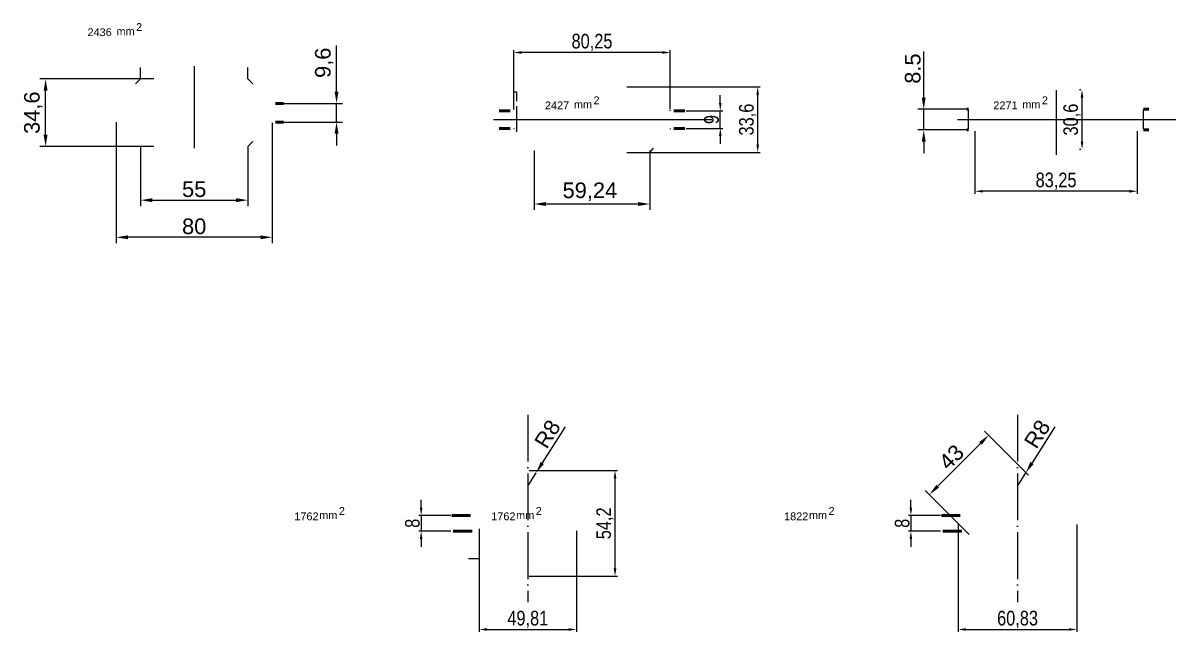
# Model space of a CAD drawing. Header units: millimetres. Extents: x 1526 to 31626, y -4643 to 9189.
# Drawn here: x 2402 to 2993, y 1387 to 1699 of the extents above; entities that cross this region are included whole.
import ezdxf

# ---------------------------------------------------------------- set-up
doc = ezdxf.new("R2010")
doc.units = ezdxf.units.MM
doc.linetypes.add('ACAD_ISO04W100', pattern=[30, 24, -3, 0, -3])
for name, color, linetype, lineweight in [('контурная', 7, 'Continuous', 50), ('осевые', 1, 'ACAD_ISO04W100', 25), ('тонкая', 7, 'Continuous', 20), ('тонкий', 7, 'Continuous', 20)]:
    doc.layers.add(name, color=color, linetype=linetype, lineweight=lineweight)
doc.layers.add('осевая', color=4, linetype='Continuous')
doc.layers.add('построения', color=2, linetype='Continuous', lineweight=25, plot=False)
doc.styles.add('s1v4', font='arial.ttf', dxfattribs={"height": 4})
doc.styles.add('s3v2.5', font='arial.ttf', dxfattribs={"width": 0.8, "height": 7.5})
doc.styles.get("Standard").update_dxf_attribs({"font": 'arial.ttf'})
doc.dimstyles.new('s2v4', dxfattribs={"dimtxt": 8, "dimasz": 6, "dimexe": 3, "dimexo": 0, "dimgap": 1.5, "dimtad": 1, "dimtxsty": 'Standard', "dimcen": 2.5, "dimadec": 0, "dimazin": 0, "dimtfac": 1, "dimtmove": 0, "dimatfit": 3, "dimfxl": 1, "dimarcsym": 0})
doc.dimstyles.new('s2v4$0', dxfattribs={"dimtxt": 8, "dimasz": 6, "dimexe": 3, "dimexo": 0, "dimgap": 1.5, "dimtad": 1, "dimtxsty": 'Standard', "dimcen": 2.5, "dimadec": 0, "dimazin": 0, "dimtfac": 1, "dimtmove": 0, "dimatfit": 3, "dimfxl": 1, "dimarcsym": 0})
doc.dimstyles.new('s3v2.5', dxfattribs={"dimtxt": 7.5, "dimasz": 4, "dimexe": 1.25, "dimexo": 0.625, "dimtad": 1, "dimtxsty": 's3v2.5', "dimcen": 1.5, "dimclrd": 6, "dimclre": 256, "dimclrt": 1, "dimadec": 0, "dimazin": 0, "dimtfac": 1, "dimtmove": 0, "dimatfit": 3, "dimfxl": 1, "dimlwd": -1, "dimlwe": -1, "dimarcsym": 0})

# ---------------------------------------------------------------- blocks, each defined once
blk = doc.blocks.new('*D421')
at = {"layer": 'Defpoints', "color": 0, "transparency": 16777216}
for p in [(2863.25, 1654.94), (2886.27, 1654.94), (2885.33, 1644.34)]:
    blk.add_point(p, dxfattribs=at)
at = {"layer": 'тонкий', "color": 0, "lineweight": -2, "transparency": 16777216}
for p, q in [((2863.25, 1660.94), (2863.25, 1684.57)), ((2886.27, 1654.94), (2860.25, 1654.94)), ((2863.25, 1644.34), (2863.25, 1654.94)), ((2885.33, 1644.34), (2860.25, 1644.34)), ((2863.25, 1638.34), (2863.25, 1632.34))]:
    blk.add_line(p, q, dxfattribs=at)
at = {"layer": 'тонкий', "color": 0, "transparency": 16777216}
for points in [[(2862.25, 1660.94), (2864.25, 1660.94), (2863.25, 1654.94)], [(2862.25, 1638.34), (2864.25, 1638.34), (2863.25, 1644.34)]]:
    blk.add_solid(points, dxfattribs=at)
at = {"layer": 'тонкий', "color": 0, "transparency": 16777216, "insert": (2857.66, 1675.75), "char_height": 8, "attachment_point": 5, "rotation": 90}
blk.add_mtext('8.5', dxfattribs=at)
blk = doc.blocks.new('*D422')
at = {"layer": 'Defpoints', "color": 0, "transparency": 16777216}
for p in [(2889.47, 1644.34), (2972.73, 1644.34), (2889.47, 1612.89)]:
    blk.add_point(p, dxfattribs=at)
at = {"layer": 'тонкая', "transparency": 16777216}
for p, q in [((2889.47, 1643.71), (2889.47, 1611.64)), ((2972.73, 1643.71), (2972.73, 1611.64))]:
    blk.add_line(p, q, dxfattribs=at)
at = {"layer": 'тонкая', "color": 6, "transparency": 16777216}
blk.add_line((2968.73, 1612.89), (2893.47, 1612.89), dxfattribs=at)
for points in [[(2893.47, 1613.56), (2893.47, 1612.23), (2889.47, 1612.89)], [(2968.73, 1613.56), (2968.73, 1612.23), (2972.73, 1612.89)]]:
    blk.add_solid(points, dxfattribs=at)
at = {"layer": 'тонкая', "color": 1, "transparency": 16777216, "insert": (2931.1, 1618.02), "char_height": 7.5, "attachment_point": 5, "style": 's3v2.5'}
blk.add_mtext('83,25', dxfattribs=at)
blk = doc.blocks.new('*D423')
at = {"layer": 'Defpoints', "color": 0, "transparency": 16777216}
for p in [(2944.4, 1664.94), (2944.4, 1664.94), (2944.4, 1634.34)]:
    blk.add_point(p, dxfattribs=at)
at = {"layer": 'тонкая', "transparency": 16777216}
for p, q in [((2943.77, 1664.94), (2943.15, 1664.94)), ((2943.77, 1634.34), (2943.15, 1634.34))]:
    blk.add_line(p, q, dxfattribs=at)
at = {"layer": 'тонкая', "color": 6, "transparency": 16777216}
blk.add_line((2944.4, 1638.34), (2944.4, 1660.94), dxfattribs=at)
for points in [[(2943.73, 1660.94), (2945.07, 1660.94), (2944.4, 1664.94)], [(2943.73, 1638.34), (2945.07, 1638.34), (2944.4, 1634.34)]]:
    blk.add_solid(points, dxfattribs=at)
at = {"layer": 'тонкая', "color": 1, "transparency": 16777216, "insert": (2939.27, 1649.64), "char_height": 7.5, "attachment_point": 5, "rotation": 90, "style": 's3v2.5'}
blk.add_mtext('30,6', dxfattribs=at)
blk = doc.blocks.new('*D434')
at = {"layer": 'Defpoints', "color": 0, "transparency": 16777216}
for p in [(2663.58, 1633.75), (2722.82, 1633.75), (2663.58, 1606.35)]:
    blk.add_point(p, dxfattribs=at)
at = {"layer": 'тонкий', "color": 0, "lineweight": -2, "transparency": 16777216}
for p, q in [((2663.58, 1633.75), (2663.58, 1603.35)), ((2722.82, 1633.75), (2722.82, 1603.35)), ((2716.82, 1606.35), (2669.58, 1606.35))]:
    blk.add_line(p, q, dxfattribs=at)
at = {"layer": 'тонкий', "color": 0, "transparency": 16777216}
for points in [[(2669.58, 1607.35), (2669.58, 1605.35), (2663.58, 1606.35)], [(2716.82, 1607.35), (2716.82, 1605.35), (2722.82, 1606.35)]]:
    blk.add_solid(points, dxfattribs=at)
at = {"layer": 'тонкий', "color": 0, "transparency": 16777216, "insert": (2692.11, 1612.66), "char_height": 8, "attachment_point": 5}
blk.add_mtext('59,24', dxfattribs=at)
blk = doc.blocks.new('*D435')
at = {"layer": 'Defpoints', "color": 0, "transparency": 16777216}
for p in [(2740.77, 1654.14), (2758.95, 1654.14), (2740.77, 1645.14)]:
    blk.add_point(p, dxfattribs=at)
at = {"layer": 'тонкая', "color": 6, "transparency": 16777216}
for p, q in [((2758.95, 1658.14), (2758.95, 1662.14)), ((2758.95, 1645.14), (2758.95, 1654.14)), ((2758.95, 1641.14), (2758.95, 1637.14))]:
    blk.add_line(p, q, dxfattribs=at)
at = {"layer": 'тонкая', "transparency": 16777216}
for p, q in [((2741.39, 1654.14), (2760.2, 1654.14)), ((2741.39, 1645.14), (2760.2, 1645.14))]:
    blk.add_line(p, q, dxfattribs=at)
at = {"layer": 'тонкая', "color": 6, "transparency": 16777216}
for points in [[(2758.29, 1658.14), (2759.62, 1658.14), (2758.95, 1654.14)], [(2758.29, 1641.14), (2759.62, 1641.14), (2758.95, 1645.14)]]:
    blk.add_solid(points, dxfattribs=at)
at = {"layer": 'тонкая', "color": 1, "transparency": 16777216, "insert": (2754.5, 1649.64), "char_height": 7.5, "attachment_point": 5, "rotation": 90, "style": 's3v2.5'}
blk.add_mtext('9', dxfattribs=at)
blk = doc.blocks.new('*D447')
at = {"layer": 'Defpoints', "color": 0, "transparency": 16777216}
for p in [(2915.58, 1468.62), (2911.33, 1461.84)]:
    blk.add_point(p, dxfattribs=at)
at = {"layer": 'тонкая', "color": 0, "lineweight": -2, "transparency": 16777216}
for p, q in [((2930.42, 1492.27), (2918.77, 1473.71)), ((2911.33, 1461.84), (2915.58, 1468.62))]:
    blk.add_line(p, q, dxfattribs=at)
at = {"layer": 'тонкая', "color": 0, "transparency": 16777216}
blk.add_solid([(2917.93, 1474.24), (2919.62, 1473.17), (2915.58, 1468.62)], dxfattribs=at)
at = {"layer": 'тонкая', "color": 0, "transparency": 16777216, "insert": (2921.46, 1488.5), "char_height": 8, "attachment_point": 5, "rotation": 57.90909}
blk.add_mtext('R8', dxfattribs=at)
blk = doc.blocks.new('*D448')
at = {"layer": 'Defpoints', "color": 0, "transparency": 16777216}
for p in [(2916.99, 1467.5), (2866.18, 1457.5), (2886.59, 1437.1)]:
    blk.add_point(p, dxfattribs=at)
at = {"layer": 'тонкая', "color": 0, "lineweight": -2, "transparency": 16777216}
for p, q in [((2916.99, 1467.5), (2894.47, 1490.03)), ((2892.35, 1483.66), (2870.42, 1461.74)), ((2886.59, 1437.1), (2864.06, 1459.62))]:
    blk.add_line(p, q, dxfattribs=at)
at = {"layer": 'тонкая', "color": 0, "transparency": 16777216}
for points in [[(2891.64, 1484.37), (2893.05, 1482.96), (2896.59, 1487.91)], [(2869.72, 1462.45), (2871.13, 1461.04), (2866.18, 1457.5)]]:
    blk.add_solid(points, dxfattribs=at)
at = {"layer": 'тонкая', "color": 0, "transparency": 16777216, "insert": (2877.43, 1476.65), "char_height": 8, "attachment_point": 5, "rotation": 45}
blk.add_mtext('43', dxfattribs=at)
blk = doc.blocks.new('*D449')
at = {"layer": 'Defpoints', "color": 0, "transparency": 16777216}
for p in [(2872.44, 1446.75), (2856.66, 1438.75), (2872.44, 1438.75)]:
    blk.add_point(p, dxfattribs=at)
at = {"layer": 'тонкая', "color": 6, "transparency": 16777216}
for p, q in [((2856.66, 1450.75), (2856.66, 1454.75)), ((2856.66, 1446.75), (2856.66, 1438.75)), ((2856.66, 1434.75), (2856.66, 1430.75))]:
    blk.add_line(p, q, dxfattribs=at)
at = {"layer": 'тонкая', "transparency": 16777216}
for p, q in [((2871.81, 1446.75), (2855.41, 1446.75)), ((2871.81, 1438.75), (2855.41, 1438.75))]:
    blk.add_line(p, q, dxfattribs=at)
at = {"layer": 'тонкая', "color": 6, "transparency": 16777216}
for points in [[(2855.99, 1450.75), (2857.32, 1450.75), (2856.66, 1446.75)], [(2855.99, 1434.75), (2857.32, 1434.75), (2856.66, 1438.75)]]:
    blk.add_solid(points, dxfattribs=at)
at = {"layer": 'тонкая', "color": 1, "transparency": 16777216, "insert": (2852.2, 1442.75), "char_height": 7.5, "attachment_point": 5, "rotation": 90, "style": 's3v2.5'}
blk.add_mtext('8', dxfattribs=at)
blk = doc.blocks.new('*D450')
at = {"layer": 'Defpoints', "color": 0, "transparency": 16777216}
for p in [(2880.93, 1442.75), (2941.76, 1442.73), (2941.76, 1388.34)]:
    blk.add_point(p, dxfattribs=at)
at = {"layer": 'тонкая', "transparency": 16777216}
for p, q in [((2880.93, 1442.13), (2880.93, 1387.09)), ((2941.76, 1442.11), (2941.76, 1387.09))]:
    blk.add_line(p, q, dxfattribs=at)
at = {"layer": 'тонкая', "color": 6, "transparency": 16777216}
blk.add_line((2884.93, 1388.34), (2937.76, 1388.34), dxfattribs=at)
for points in [[(2884.93, 1389.01), (2884.93, 1387.67), (2880.93, 1388.34)], [(2937.76, 1389.01), (2937.76, 1387.67), (2941.76, 1388.34)]]:
    blk.add_solid(points, dxfattribs=at)
at = {"layer": 'тонкая', "color": 1, "transparency": 16777216, "insert": (2911.35, 1393.47), "char_height": 7.5, "attachment_point": 5, "style": 's3v2.5'}
blk.add_mtext('60,83', dxfattribs=at)
blk = doc.blocks.new('*D451')
at = {"layer": 'Defpoints', "color": 0, "transparency": 16777216}
for p in [(2664.53, 1468.62), (2660.28, 1461.84)]:
    blk.add_point(p, dxfattribs=at)
at = {"layer": 'тонкая', "color": 0, "lineweight": -2, "transparency": 16777216}
for p, q in [((2679.36, 1492.27), (2667.72, 1473.71)), ((2660.28, 1461.84), (2664.53, 1468.62))]:
    blk.add_line(p, q, dxfattribs=at)
at = {"layer": 'тонкая', "color": 0, "transparency": 16777216}
blk.add_solid([(2666.87, 1474.24), (2668.57, 1473.17), (2664.53, 1468.62)], dxfattribs=at)
at = {"layer": 'тонкая', "color": 0, "transparency": 16777216, "insert": (2670.41, 1488.5), "char_height": 8, "attachment_point": 5, "rotation": 57.90909}
blk.add_mtext('R8', dxfattribs=at)
blk = doc.blocks.new('*D452')
at = {"layer": 'Defpoints', "color": 0, "transparency": 16777216}
for p in [(2621.39, 1446.75), (2605.6, 1438.75), (2621.39, 1438.75)]:
    blk.add_point(p, dxfattribs=at)
at = {"layer": 'тонкая', "color": 6, "transparency": 16777216}
for p, q in [((2605.6, 1450.75), (2605.6, 1454.75)), ((2605.6, 1446.75), (2605.6, 1438.75)), ((2605.6, 1434.75), (2605.6, 1430.75))]:
    blk.add_line(p, q, dxfattribs=at)
at = {"layer": 'тонкая', "transparency": 16777216}
for p, q in [((2620.76, 1446.75), (2604.35, 1446.75)), ((2620.76, 1438.75), (2604.35, 1438.75))]:
    blk.add_line(p, q, dxfattribs=at)
at = {"layer": 'тонкая', "color": 6, "transparency": 16777216}
for points in [[(2604.94, 1450.75), (2606.27, 1450.75), (2605.6, 1446.75)], [(2604.94, 1434.75), (2606.27, 1434.75), (2605.6, 1438.75)]]:
    blk.add_solid(points, dxfattribs=at)
at = {"layer": 'тонкая', "color": 1, "transparency": 16777216, "insert": (2601.15, 1442.75), "char_height": 7.5, "attachment_point": 5, "rotation": 90, "style": 's3v2.5'}
blk.add_mtext('8', dxfattribs=at)
blk = doc.blocks.new('*D453')
at = {"layer": 'Defpoints', "color": 0, "transparency": 16777216}
for p in [(2635.38, 1440.49), (2685.19, 1439.49), (2685.19, 1388.34)]:
    blk.add_point(p, dxfattribs=at)
at = {"layer": 'тонкая', "transparency": 16777216}
for p, q in [((2635.38, 1439.87), (2635.38, 1387.09)), ((2685.19, 1438.87), (2685.19, 1387.09))]:
    blk.add_line(p, q, dxfattribs=at)
at = {"layer": 'тонкая', "color": 6, "transparency": 16777216}
blk.add_line((2639.38, 1388.34), (2681.19, 1388.34), dxfattribs=at)
for points in [[(2639.38, 1389.01), (2639.38, 1387.67), (2635.38, 1388.34)], [(2681.19, 1389.01), (2681.19, 1387.67), (2685.19, 1388.34)]]:
    blk.add_solid(points, dxfattribs=at)
at = {"layer": 'тонкая', "color": 1, "transparency": 16777216, "insert": (2660.28, 1393.47), "char_height": 7.5, "attachment_point": 5, "style": 's3v2.5'}
blk.add_mtext('49,81', dxfattribs=at)
blk = doc.blocks.new('*D454')
at = {"layer": 'Defpoints', "color": 0, "transparency": 16777216}
for p in [(2660.28, 1469.84), (2705.01, 1469.84), (2660.28, 1415.64)]:
    blk.add_point(p, dxfattribs=at)
at = {"layer": 'тонкая', "transparency": 16777216}
for p, q in [((2660.91, 1469.84), (2706.26, 1469.84)), ((2660.91, 1415.64), (2706.26, 1415.64))]:
    blk.add_line(p, q, dxfattribs=at)
at = {"layer": 'тонкая', "color": 6, "transparency": 16777216}
blk.add_line((2705.01, 1419.64), (2705.01, 1465.84), dxfattribs=at)
for points in [[(2704.35, 1465.84), (2705.68, 1465.84), (2705.01, 1469.84)], [(2704.35, 1419.64), (2705.68, 1419.64), (2705.01, 1415.64)]]:
    blk.add_solid(points, dxfattribs=at)
at = {"layer": 'тонкая', "color": 1, "transparency": 16777216, "insert": (2699.88, 1442.74), "char_height": 7.5, "attachment_point": 5, "rotation": 90, "style": 's3v2.5'}
blk.add_mtext('54,2', dxfattribs=at)
blk = doc.blocks.new('*D606')
at = {"layer": 'Defpoints', "color": 0, "transparency": 16777216}
for p in [(2710.4, 1666.44), (2778.15, 1666.44), (2710.4, 1632.84)]:
    blk.add_point(p, dxfattribs=at)
at = {"layer": 'тонкая', "transparency": 16777216}
for p, q in [((2711.03, 1666.44), (2779.4, 1666.44)), ((2711.03, 1632.84), (2779.4, 1632.84))]:
    blk.add_line(p, q, dxfattribs=at)
at = {"layer": 'тонкая', "color": 6, "transparency": 16777216}
blk.add_line((2778.15, 1636.84), (2778.15, 1662.44), dxfattribs=at)
for points in [[(2777.48, 1662.44), (2778.81, 1662.44), (2778.15, 1666.44)], [(2777.48, 1636.84), (2778.81, 1636.84), (2778.15, 1632.84)]]:
    blk.add_solid(points, dxfattribs=at)
at = {"layer": 'тонкая', "color": 1, "transparency": 16777216, "insert": (2773.01, 1649.64), "char_height": 7.5, "attachment_point": 5, "rotation": 90, "style": 's3v2.5'}
blk.add_mtext('33,6', dxfattribs=at)
blk = doc.blocks.new('*D607')
at = {"layer": 'Defpoints', "color": 0, "transparency": 16777216}
for p in [(2653.08, 1684.01), (2653.08, 1654.14), (2733.33, 1654.59)]:
    blk.add_point(p, dxfattribs=at)
at = {"layer": 'тонкая', "transparency": 16777216}
for p, q in [((2653.08, 1654.76), (2653.08, 1685.26)), ((2733.33, 1655.21), (2733.33, 1685.26))]:
    blk.add_line(p, q, dxfattribs=at)
at = {"layer": 'тонкая', "color": 6, "transparency": 16777216}
blk.add_line((2729.33, 1684.01), (2657.08, 1684.01), dxfattribs=at)
for points in [[(2657.08, 1684.67), (2657.08, 1683.34), (2653.08, 1684.01)], [(2729.33, 1684.67), (2729.33, 1683.34), (2733.33, 1684.01)]]:
    blk.add_solid(points, dxfattribs=at)
at = {"layer": 'тонкая', "color": 1, "transparency": 16777216, "insert": (2693.2, 1689.14), "char_height": 7.5, "attachment_point": 5, "style": 's3v2.5'}
blk.add_mtext('80,25', dxfattribs=at)
blk = doc.blocks.new('*D984')
at = {"layer": 'Defpoints', "color": 0, "transparency": 16777216}
for p in [(2449.26, 1648.35), (2529.26, 1647.99), (2449.26, 1589.31)]:
    blk.add_point(p, dxfattribs=at)
at = {"layer": 'тонкий', "color": 0, "lineweight": -2, "transparency": 16777216}
for p, q in [((2449.26, 1648.35), (2449.26, 1586.31)), ((2529.26, 1647.99), (2529.26, 1586.31)), ((2523.26, 1589.31), (2455.26, 1589.31))]:
    blk.add_line(p, q, dxfattribs=at)
at = {"layer": 'тонкий', "color": 0, "transparency": 16777216}
for points in [[(2455.26, 1590.31), (2455.26, 1588.31), (2449.26, 1589.31)], [(2523.26, 1590.31), (2523.26, 1588.31), (2529.26, 1589.31)]]:
    blk.add_solid(points, dxfattribs=at)
at = {"layer": 'тонкий', "color": 0, "transparency": 16777216, "insert": (2489.26, 1594.89), "char_height": 8, "attachment_point": 5}
blk.add_mtext('80', dxfattribs=at)
blk = doc.blocks.new('*D985')
at = {"layer": 'Defpoints', "color": 0, "transparency": 16777216}
for p in [(2413.08, 1670.45), (2468.56, 1670.45), (2468.56, 1635.86)]:
    blk.add_point(p, dxfattribs=at)
at = {"layer": 'тонкий', "color": 0, "lineweight": -2, "transparency": 16777216}
for p, q in [((2468.56, 1670.45), (2410.08, 1670.45)), ((2413.08, 1641.86), (2413.08, 1664.45)), ((2468.56, 1635.86), (2410.08, 1635.86))]:
    blk.add_line(p, q, dxfattribs=at)
at = {"layer": 'тонкий', "color": 0, "transparency": 16777216}
for points in [[(2412.08, 1664.45), (2414.08, 1664.45), (2413.08, 1670.45)], [(2412.08, 1641.86), (2414.08, 1641.86), (2413.08, 1635.86)]]:
    blk.add_solid(points, dxfattribs=at)
at = {"layer": 'тонкий', "color": 0, "transparency": 16777216, "insert": (2406.78, 1653.16), "char_height": 8, "attachment_point": 5, "rotation": 90}
blk.add_mtext('34,6', dxfattribs=at)
blk = doc.blocks.new('*D986')
at = {"layer": 'Defpoints', "color": 0, "transparency": 16777216}
for p in [(2535.03, 1657.95), (2562.24, 1657.95), (2535.03, 1648.35)]:
    blk.add_point(p, dxfattribs=at)
at = {"layer": 'тонкий', "color": 0, "lineweight": -2, "transparency": 16777216}
for p, q in [((2562.24, 1663.95), (2562.24, 1687.51)), ((2535.03, 1657.95), (2565.24, 1657.95)), ((2562.24, 1648.35), (2562.24, 1657.95)), ((2535.03, 1648.35), (2565.24, 1648.35)), ((2562.24, 1642.35), (2562.24, 1636.35))]:
    blk.add_line(p, q, dxfattribs=at)
at = {"layer": 'тонкий', "color": 0, "transparency": 16777216}
for points in [[(2561.24, 1663.95), (2563.24, 1663.95), (2562.24, 1657.95)], [(2561.24, 1642.35), (2563.24, 1642.35), (2562.24, 1648.35)]]:
    blk.add_solid(points, dxfattribs=at)
at = {"layer": 'тонкий', "color": 0, "transparency": 16777216, "insert": (2555.93, 1678.73), "char_height": 8, "attachment_point": 5, "rotation": 90}
blk.add_mtext('9,6', dxfattribs=at)
blk = doc.blocks.new('*D987')
at = {"layer": 'Defpoints', "color": 0, "transparency": 16777216}
for p in [(2461.76, 1629.98), (2516.76, 1629.98), (2516.76, 1608.34)]:
    blk.add_point(p, dxfattribs=at)
at = {"layer": 'тонкий', "color": 0, "lineweight": -2, "transparency": 16777216}
for p, q in [((2461.76, 1629.98), (2461.76, 1605.34)), ((2516.76, 1629.98), (2516.76, 1605.34)), ((2467.76, 1608.34), (2510.76, 1608.34))]:
    blk.add_line(p, q, dxfattribs=at)
at = {"layer": 'тонкий', "color": 0, "transparency": 16777216}
for points in [[(2467.76, 1609.34), (2467.76, 1607.34), (2461.76, 1608.34)], [(2510.76, 1609.34), (2510.76, 1607.34), (2516.76, 1608.34)]]:
    blk.add_solid(points, dxfattribs=at)
at = {"layer": 'тонкий', "color": 0, "transparency": 16777216, "insert": (2489.26, 1613.91), "char_height": 8, "attachment_point": 5}
blk.add_mtext('55', dxfattribs=at)

msp = doc.modelspace()

# ---------------------------------------------------------------- linework, layer by layer
at = {"layer": 'контурная'}
for p, q in [((2530.92129, 1657.95126), (2535.03419, 1657.95126)), ((2886.27098, 1654.93676), (2885.32965, 1654.93676)), ((2975.92784, 1654.93676), (2978.66588, 1654.93676)), ((2651.23191, 1654.13676), (2645.63567, 1654.13676)), ((2735.17237, 1654.13676), (2740.76861, 1654.13676)), ((2530.92129, 1648.35126), (2535.03419, 1648.35126)), ((2651.23191, 1645.13676), (2645.63567, 1645.13676)), ((2735.17237, 1645.13676), (2740.76861, 1645.13676)), ((2886.27098, 1644.33676), (2885.32965, 1644.33676)), ((2975.92784, 1644.33676), (2978.66588, 1644.33676)), ((2630.87757, 1446.75308), (2621.38763, 1446.75308)), ((2881.92895, 1446.75308), (2872.439, 1446.75308)), ((2631.8065, 1438.75308), (2621.9966, 1438.75308)), ((2882.85788, 1438.75308), (2873.04798, 1438.75308))]:
    msp.add_line(p, q, dxfattribs=at)
at = {"layer": 'осевая'}
for p, q in [((2489.26444, 1677.01774), (2489.26444, 1635.04442)), ((2931.09941, 1664.63676), (2931.09941, 1631.52992)), ((2642.68898, 1649.63676), (2754.65703, 1649.63676)), ((2880.58624, 1649.63676), (2992.55429, 1649.63676))]:
    msp.add_line(p, q, dxfattribs=at)
at = {"layer": 'осевые'}
for p, q in [((2660.28315, 1498.40542), (2660.28315, 1402.35127)), ((2911.33453, 1498.40542), (2911.33453, 1402.35127))]:
    msp.add_line(p, q, dxfattribs=at)
at = {"layer": 'построения'}
for p, q in [((2653.07602, 1663.82299), (2654.57602, 1663.82299)), ((2654.57602, 1663.82299), (2654.57602, 1659.0802)), ((2654.57602, 1656.51666), (2654.57602, 1643.38037))]:
    msp.add_line(p, q, dxfattribs=at)
at = {"layer": 'тонкая'}
for p, q in [((2461.76444, 1670.45126), (2461.76444, 1676.32415)), ((2516.76444, 1670.45126), (2516.76444, 1676.32415)), ((2461.76444, 1670.45126), (2459.2066, 1667.89342)), ((2516.76444, 1670.45126), (2519.32228, 1667.89342)), ((2733.32826, 1654.13676), (2733.32826, 1654.58721)), ((2886.27098, 1644.63676), (2886.27098, 1654.63676)), ((2975.92784, 1644.63676), (2975.92784, 1654.63676)), ((2653.07602, 1645.13676), (2653.07602, 1644.68631)), ((2733.32826, 1645.13676), (2733.32826, 1644.68631)), ((2516.76444, 1635.85126), (2519.32228, 1638.4091)), ((2461.76444, 1635.85126), (2461.76444, 1629.97837)), ((2516.76444, 1635.85126), (2516.76444, 1629.97837)), ((2722.82378, 1632.83676), (2724.6465, 1634.97103)), ((2629.87757, 1424.78955), (2635.37757, 1424.78955))]:
    msp.add_line(p, q, dxfattribs=at)

# ---------------------------------------------------------------- texts
at = {"layer": 'тонкая', "style": 's1v4'}
for s, p in [('2436', (2434.56514, 1692.40859)), ('2', (2459.48188, 1695.02659)), ('mm', (2449.41191, 1692.88204)), ('2', (2693.96613, 1657.52089)), ('2', (2923.83861, 1657.52089)), ('2427', (2669.04939, 1654.9029)), ('mm', (2683.89616, 1655.37634)), ('2271', (2898.92187, 1654.9029)), ('mm', (2913.76864, 1655.37634)), ('1762', (2540.59713, 1444.31871)), ('mm', (2553.3426, 1444.92599)), ('2', (2563.41256, 1447.07054)), ('1762', (2641.53592, 1444.31871)), ('mm', (2654.28138, 1444.92599)), ('2', (2664.35135, 1447.07054)), ('1822', (2791.6485, 1444.31871)), ('mm', (2804.39397, 1444.92599)), ('2', (2814.46394, 1447.07054))]:
    msp.add_text(s, height=4, dxfattribs=at).set_placement(p)

# ---------------------------------------------------------------- dimensions: what is measured, and where the dimension line sits
at = {"layer": 'тонкая'}
for base, p1, p2, picture, middle in [((2653.07602, 1684.00628), (2733.32826, 1654.58721), (2653.07602, 1654.13676), '*D607', (2693.20214, 1689.13845)), ((2889.47329, 1612.89186), (2972.72553, 1644.33664), (2889.47329, 1644.33664), '*D422', (2931.09941, 1618.02403)), ((2941.76121, 1388.33897), (2880.92895, 1442.75308), (2941.76121, 1442.73198), '*D450', (2911.34508, 1393.47113)), ((2685.18874, 1388.33897), (2635.37757, 1440.49093), (2685.18874, 1439.49213), '*D453', (2660.28315, 1393.47113))]:
    dim = msp.add_linear_dim(base=base, p1=p1, p2=p2, dimstyle='s3v2.5', dxfattribs=at)
    dim.commit()
    dim.dimension.update_dxf_attribs({"geometry": picture, "text_midpoint": middle})
for base, p1, p2, picture, middle in [((2778.14535, 1666.43676), (2710.40227, 1632.83676), (2710.40227, 1666.43676), '*D606', (2773.01319, 1649.63676)), ((2758.95318, 1654.13676), (2740.76861, 1645.13676), (2740.76861, 1654.13676), '*D435', (2754.49889, 1649.63676)), ((2944.39973, 1664.93676), (2944.39973, 1634.33676), (2944.39973, 1664.93676), '*D423', (2939.26757, 1649.63676)), ((2705.01214, 1469.84495), (2660.28315, 1415.64013), (2660.28316, 1469.84495), '*D454', (2699.87998, 1442.74254)), ((2605.6037, 1438.75308), (2621.38763, 1446.75308), (2621.38763, 1438.75308), '*D452', (2601.1494, 1442.75308)), ((2856.65507, 1438.75308), (2872.439, 1446.75308), (2872.439, 1438.75308), '*D449', (2852.20078, 1442.75308))]:
    dim = msp.add_linear_dim(base=base, p1=p1, p2=p2, angle=90, dimstyle='s3v2.5', dxfattribs=at)
    dim.commit()
    dim.dimension.update_dxf_attribs({"geometry": picture, "text_midpoint": middle})
for center, mpoint, picture, middle in [((2660.28316, 1461.84495), (2664.53327, 1468.6226), '*D451', (2670.40515, 1488.49836)), ((2911.33453, 1461.84495), (2915.58464, 1468.6226), '*D447', (2921.45653, 1488.49836))]:
    dim = msp.add_radius_dim(center=center, mpoint=mpoint, dimstyle='s2v4', dxfattribs=at)
    dim.commit()
    dim.dimension.update_dxf_attribs({"geometry": picture, "text_midpoint": middle})
dim = msp.add_aligned_dim(p1=(2916.99138, 1467.50181), p2=(2886.5858, 1437.09622), distance=-28.85495, dimstyle='s2v4', dxfattribs=at)
dim.commit()
dim.dimension.update_dxf_attribs({"geometry": '*D448', "text_midpoint": (2877.43423, 1476.65338)})
at = {"layer": 'тонкий'}
for base, p1, p2, picture, middle in [((2562.24016, 1657.95126), (2535.03419, 1648.35126), (2535.03419, 1657.95126), '*D986', (2555.93252, 1678.73094)), ((2413.08483, 1670.45126), (2468.56439, 1635.86274), (2468.56439, 1670.45126), '*D985', (2406.77719, 1653.157))]:
    dim = msp.add_linear_dim(base=base, p1=p1, p2=p2, angle=90, dimstyle='s2v4$0', override={"dimdec": 1}, dxfattribs=at)
    dim.commit()
    dim.dimension.update_dxf_attribs({"geometry": picture, "text_midpoint": middle})
dim = msp.add_linear_dim(base=(2863.24567, 1654.93676), p1=(2885.32965, 1644.33676), p2=(2886.27098, 1654.93676), angle=90, text='8.5', dimstyle='s2v4', dxfattribs=at)
dim.commit()
dim.dimension.update_dxf_attribs({"geometry": '*D421', "text_midpoint": (2857.66109, 1675.75463)})
for base, p1, p2, picture, middle in [((2449.26444, 1589.30877), (2529.26444, 1647.99198), (2449.26444, 1648.35126), '*D984', (2489.26444, 1594.89335)), ((2516.76444, 1608.33857), (2461.76444, 1629.97837), (2516.76444, 1629.97837), '*D987', (2489.26444, 1613.90679))]:
    dim = msp.add_linear_dim(base=base, p1=p1, p2=p2, dimstyle='s2v4$0', override={"dimdec": 1}, dxfattribs=at)
    dim.commit()
    dim.dimension.update_dxf_attribs({"geometry": picture, "text_midpoint": middle})
dim = msp.add_linear_dim(base=(2663.5805, 1606.35313), p1=(2722.82378, 1633.75021), p2=(2663.5805, 1633.75021), dimstyle='s2v4', dxfattribs=at)
dim.commit()
dim.dimension.update_dxf_attribs({"geometry": '*D434', "text_midpoint": (2692.10981, 1606.35313), "dimtype": 160})

doc.saveas('drawing.dxf')
